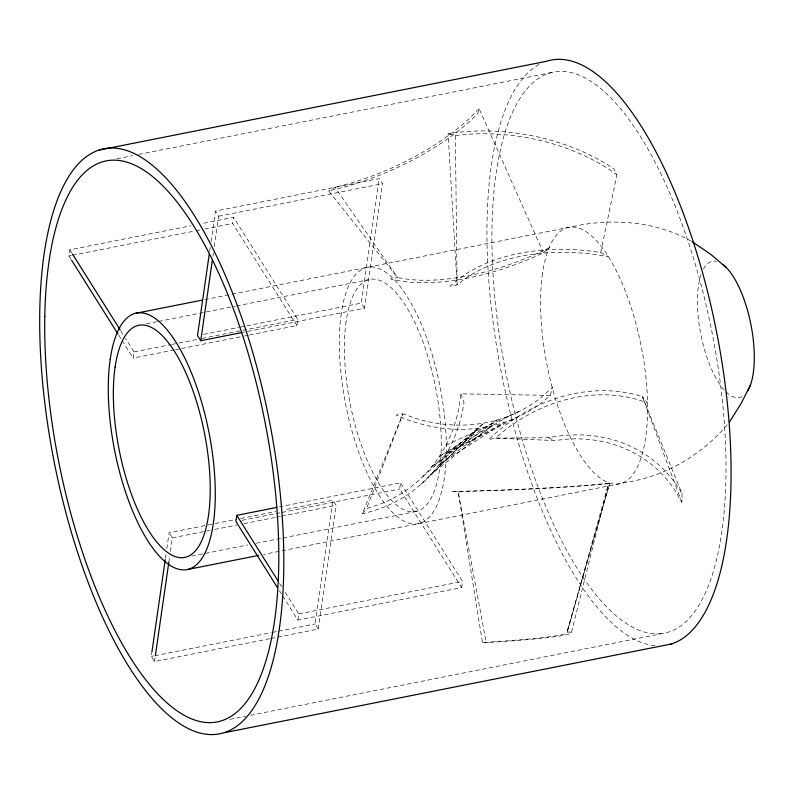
<?xml version="1.0" encoding="UTF-8"?>
<svg xmlns="http://www.w3.org/2000/svg" width="794" height="794" viewBox="0 0 794 794"><rect width="100%" height="100%" fill="white"/><g stroke="black" fill="none" stroke-linecap="round" stroke-linejoin="round"><path stroke-width="0.6" stroke-dasharray="3.97 2.98" d="M681.897 502.354L642.386 396.593L647.299 402.776L635.111 398.906A157.559 132.677 -49.4 0 0 506.731 428.76L495.327 438.099L554.331 440.531L567.829 439.092A157.559 132.598 -49.5 0 1 675.605 491.327L681.897 502.354L682.076 493.719L642.386 396.593A160.557 135.03 -49.2 0 0 488.479 439.697L495.327 438.099L548.585 437.742A160.557 135.059 -49.2 0 1 682.076 493.719M174.382 349.906L133.144 358.094L134.037 351.921L125.521 338.373M249.584 334.979L296.887 325.59L297.79 319.416L233.575 217.298L202.033 223.561M279.26 506.909L400.553 482.841L399.67 489.035L461.651 587.6L297.899 620.094L282.733 595.976M550.272 395.402L460.867 393.824L458.952 407.521A157.559 139.724 49.9 0 1 379.294 504.438L366.57 508.537L362.322 513.708L402.925 413.863L416.453 418.607A157.559 139.645 49.9 0 0 542.898 396.047L552.584 387.154L550.272 395.402A160.557 142.394 50.2 0 1 396.186 415.064L402.925 413.863L366.57 508.537M70.894 259.112L68.929 255.986L69.822 249.792L191.116 225.724M269.742 638.694L154.512 661.561L151.287 656.43L151.991 651.537M165.41 558.43L166.115 553.527M166.819 548.624L169.112 532.705L213.993 523.792M209.656 251.37L210.36 246.487M211.065 241.604L215.462 211.085L379.214 178.581L382.44 183.712L364.496 308.211L243.202 332.289M154.512 661.561L155.396 655.437M168.804 562.351L169.688 556.227M170.392 551.324L172.338 537.856L169.112 532.705M212.881 256.492L213.407 252.829M214.291 246.726L218.687 216.206L215.462 211.085M296.887 325.59L232.682 223.481L233.575 217.298M297.899 620.094L298.792 613.911L284.947 591.887M270.952 638.455L318.265 629.066L315.039 623.935L332.865 500.21L284.341 509.837M364.496 308.211L361.27 303.1L379.214 178.581M318.265 629.066L336.09 505.351L332.865 500.21M461.651 587.6L462.545 581.406L400.553 482.841M600.721 252.502L616.918 174.759L613.851 168.814A160.557 102.188 9.6 0 0 448.074 133.739L457.116 284.897L450.307 286.168A160.557 102.168 9.7 0 1 600.721 252.502L608.373 256.611L593.723 254.279A157.559 99.994 9.6 0 0 465.939 278.178L457.116 284.897L455.359 135.506L448.074 133.739M482.484 642.703A160.557 8.784 -1.6 0 0 571.511 632.242L608.581 483.655L609.762 483.129L567.035 632.739A157.559 8.406 -1.8 0 1 498.731 641.433L482.484 642.703L458.108 491.347L451.28 491.714A160.557 8.833 -1.7 0 0 608.581 483.655L567.035 632.739M543.473 252.81L479.129 108.728L477.77 113.721A160.557 73.961 -23.1 0 1 328.557 190.858L397.605 277.592L407.818 279.26A157.559 72.909 -23.2 0 0 536.307 253.882L549.686 247.559L543.473 252.81A160.557 73.981 -23.1 0 1 390.757 278.952L397.605 277.592L335.048 187.315L328.557 190.858M727.175 424.77C703.851 452.54 670.96 472.966 635.418 480.628L263.608 554.411M479.129 108.728L470.594 117.264A157.559 72.929 -23.1 0 1 348.864 183.662L335.048 187.315M421.138 484.191L478.603 428.214L430.547 474.911L491.952 425.832L438.963 464.679L504.895 422.17L446.317 453.573L517.291 417.237M422.775 476.589L484.082 422.994L431.529 467.001L496.994 420.016L439.271 456.52L509.43 415.798M445.94 445.236L521.301 410.359M116.847 158.79L132.648 155.654M138.722 154.443L554.331 71.966M218.687 216.206L382.44 183.712M68.929 255.986L71.351 255.499M72.572 255.261L195.076 230.945M196.287 230.707L199.929 229.982M204.783 229.019L232.682 223.481M204.723 299.616L582.617 224.623C619.141 218.707 658.702 222.717 691.246 241.237M146.424 323.813L157.371 321.639M158.582 321.401L235.193 306.196M236.413 305.958L368.962 279.647M203.582 334.403L238.756 327.416M239.967 327.178L361.27 303.1M134.037 351.921L170.432 344.695M171.643 344.457L177.707 343.256M178.918 343.008L197.111 339.405M201.964 338.442L297.79 319.416M175.593 349.668L180.446 348.705M181.657 348.457L243.52 336.19M244.731 335.941L248.373 335.217M215.204 523.554L235.828 519.465M240.681 518.502L275.855 511.515M241.981 520.328L280.798 512.626M282.009 512.388L399.67 489.035M172.338 537.856L209.934 530.392M214.787 529.429L236.622 525.092M243.897 523.653L275.439 517.39M276.649 517.152L280.292 516.428M281.503 516.189L336.09 505.351M191.791 556.038L247.728 544.942M256.244 543.255L281.781 538.183M282.992 537.945L416.761 511.396M298.792 613.911L462.545 581.406M151.287 656.43L153.708 655.953M154.919 655.715L271.369 632.6M272.58 632.361L277.434 631.399M278.644 631.161L315.039 623.935M229.853 719.384L245.654 716.248M250.517 715.285L663.695 633.284A285.949 105.036 78.8 0 0 671.357 196.902A285.949 105.036 78.8 0 0 491.992 227.689A285.949 105.036 78.8 0 0 663.695 633.284M455.359 135.506L469.443 134.176A157.559 99.965 9.6 0 1 605.931 167.335L616.918 174.759M571.511 632.242L566.976 631.955L609.762 483.129L601.008 484.022A157.559 8.287 -1.7 0 1 472.896 490.97L458.108 491.347L486.127 642.237M548.585 437.742L554.331 440.531M69.822 249.792L71.788 252.919M120.936 331.078L122.901 334.205M279.667 583.501L281.642 586.647M118.723 335.167L121.343 339.336M121.998 340.378L133.144 358.094M279.438 590.736L282.078 594.934M460.867 393.824L463.994 402.459A160.557 142.364 50.2 0 1 362.322 513.708M654.941 645.701A298.207 109.542 78.8 0 1 501.669 374.45A298.207 109.542 78.8 0 1 539.195 64.413M741.983 396.623A69.445 25.507 78.8 0 1 725.637 391.502M724.158 389.933A69.445 25.507 78.8 0 1 701.013 274.664M703.434 269.037A69.445 25.507 78.8 0 1 716.347 261.365M341.271 313.471A130.722 48.017 78.8 0 0 406.31 522.254A130.722 48.017 78.8 0 0 431.013 350.839A130.722 48.017 78.8 0 0 341.271 313.471M346.154 321.242A118.336 43.471 78.8 0 0 405.039 510.244A118.336 43.471 78.8 0 0 427.4 355.077A118.336 43.471 78.8 0 0 346.154 321.242M542.51 273.533A130.722 48.017 78.8 0 0 607.559 482.315A130.722 48.017 78.8 0 0 632.262 310.901A130.722 48.017 78.8 0 0 542.51 273.533"/><path stroke-width="1.19" d="M276.828 507.396L236.801 515.336L235.917 521.539L277.463 587.59M151.991 651.537L165.231 559.651M209.298 253.812L197.517 335.604L200.743 340.715L241.981 332.527M155.396 655.437L168.804 562.351M200.743 340.715L212.355 260.154M750.38 385.15L741.149 403.441L729.488 421.961M99.19 150.066L546.401 61.317A298.207 109.542 78.8 0 1 714.531 321.888A298.207 109.542 78.8 0 1 669.352 644.599M135.407 313.372L202.291 300.102M188.208 569.377L258.745 555.383M224.424 732.683L671.635 643.934M692.328 241.823L710.898 254.447L726.083 267.37M72.443 253.961L120.281 330.036M236.801 515.336L278.347 581.397M71.549 260.154L118.068 334.125M723.304 264.878A69.445 25.507 78.8 0 1 751.055 325.322A69.445 25.507 78.8 0 1 747.7 390.847M110.207 359.325A130.722 48.017 78.8 0 0 175.256 568.107A130.722 48.017 78.8 0 0 199.959 396.692A130.722 48.017 78.8 0 0 110.207 359.325M115.1 367.096A118.336 43.471 78.8 0 0 173.985 556.108A118.336 43.471 78.8 0 0 196.346 400.93A118.336 43.471 78.8 0 0 115.1 367.096M44.792 316.439A285.949 105.036 78.8 0 0 216.494 722.034A285.949 105.036 78.8 0 0 224.146 285.651A285.949 105.036 78.8 0 0 44.792 316.439M43.392 259.35A298.207 109.542 78.8 0 0 195.155 731.532A298.207 109.542 78.8 0 0 246.874 333.252A298.207 109.542 78.8 0 0 43.392 259.35"/></g></svg>
